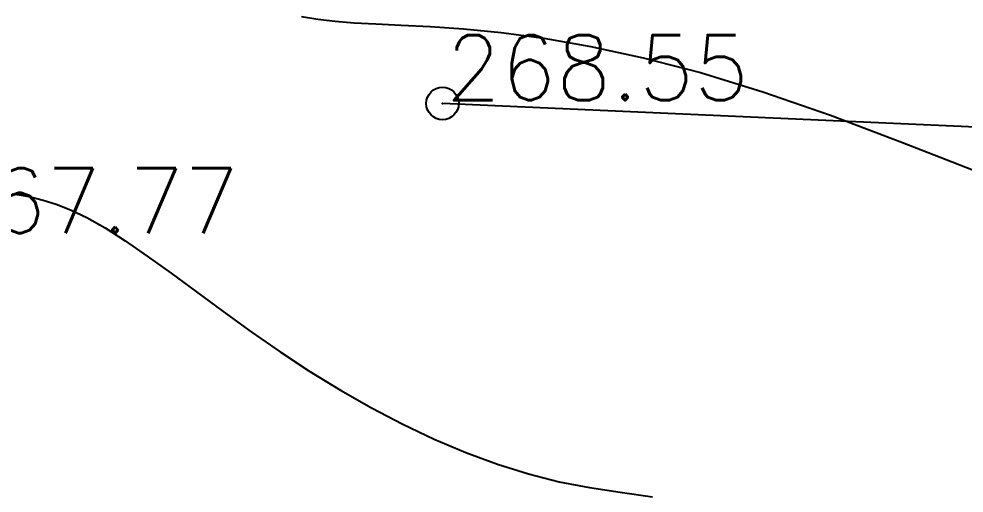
# Model space of a CAD drawing. Header units: millimetres. Extents: x 524954 to 526204, y 9523489 to 9524010.
# Drawn here: x 525419.71 to 525434.25, y 9523552.18 to 9523559.46 of the extents above; entities that cross this region are included whole.
import ezdxf

# ---------------------------------------------------------------- set-up
doc = ezdxf.new("R2010")
doc.units = ezdxf.units.MM
doc.header["$PDMODE"] = 32
doc.header["$PDSIZE"] = 0.5
for name, color, linetype in [('Cloture', 7, 'Continuous'), ('CN_01_00', 3, 'Continuous'), ('CN_02_00', 4, 'Continuous'), ('TopoAlt', 3, 'Continuous'), ('TOPOJIS', 7, 'Continuous')]:
    doc.layers.add(name, color=color, linetype=linetype)
doc.styles.add('Simplex 1.0', font='Simplex.shx', dxfattribs={"width": 0.99, "height": 1})
doc.linetypes.add('LIMITE1', pattern='A,6.35,-2.54,[133,ltypeshp.shx,S=2.54,R=0,X=-2.54,Y=0],-2.54,25.4', length=36.83)

# ---------------------------------------------------------------- blocks, each defined once
blk = doc.blocks.new('TCPOINT M')
at = {"color": 0}
blk.add_point((0, 0), dxfattribs=at)
at = {"layer": 'TopoAlt', "style": 'Simplex 1.0', "width": 0.99}
blk.add_attdef('ALT', (0.15, 0.15), '', height=1, dxfattribs=at)

msp = doc.modelspace()

# ---------------------------------------------------------------- linework, layer by layer
at = {"layer": 'Cloture', "linetype": 'LIMITE1', "ltscale": 0.1, "flags": 128}
msp.add_lwpolyline([(525475.027, 9523556.237), (525472.809, 9523556.102), (525426.222, 9523558.165), (525426.222, 9523558.165)], dxfattribs=at)
at = {"layer": 'CN_01_00', "elevation": 269, "flags": 128}
msp.add_lwpolyline([(525424.053, 9523559.503), (525424.304, 9523559.459), (525424.571, 9523559.428), (525424.865, 9523559.406), (525425.199, 9523559.388), (525425.585, 9523559.37), (525426.032, 9523559.348), (525426.545, 9523559.312), (525427.127, 9523559.255), (525427.78, 9523559.168), (525428.506, 9523559.042), (525429.308, 9523558.868), (525430.189, 9523558.639), (525431.15, 9523558.346), (525432.192, 9523557.984), (525433.3, 9523557.567), (525434.457, 9523557.113)], dxfattribs=at)
at = {"layer": 'CN_02_00', "elevation": 268, "flags": 128}
msp.add_lwpolyline([(525419.603, 9523556.777), (525419.745, 9523556.754), (525419.903, 9523556.724), (525420.081, 9523556.681), (525420.279, 9523556.619), (525420.502, 9523556.531), (525420.752, 9523556.412), (525421.031, 9523556.255), (525421.341, 9523556.056), (525421.681, 9523555.82), (525422.047, 9523555.555), (525422.437, 9523555.268), (525422.848, 9523554.966), (525423.277, 9523554.657), (525423.723, 9523554.348), (525424.182, 9523554.047), (525424.651, 9523553.759), (525425.128, 9523553.489), (525425.611, 9523553.238), (525426.096, 9523553.008), (525426.582, 9523552.802), (525427.066, 9523552.623), (525427.545, 9523552.472), (525428.018, 9523552.352), (525428.484, 9523552.262), (525428.957, 9523552.19), (525429.453, 9523552.121)], dxfattribs=at)

# ---------------------------------------------------------------- block references
at = {"layer": 'TOPOJIS'}
ref = msp.add_blockref('TCPOINT M', (525426.222, 9523558.165, 268.55), dxfattribs=at)
ref.add_attrib('ALT', '268.55', (525426.272, 9523558.215, 268.55), dxfattribs={"layer": 'TopoAlt', "height": 1, "style": 'Simplex 1.0', "width": 0.99})
ref = msp.add_blockref('TCPOINT M', (525418.377, 9523556.122, 267.77), dxfattribs=at)
ref.add_attrib('ALT', '267.77', (525418.427, 9523556.172, 267.77), dxfattribs={"layer": 'TopoAlt', "height": 1, "style": 'Simplex 1.0', "width": 0.99})

doc.saveas('drawing.dxf')
